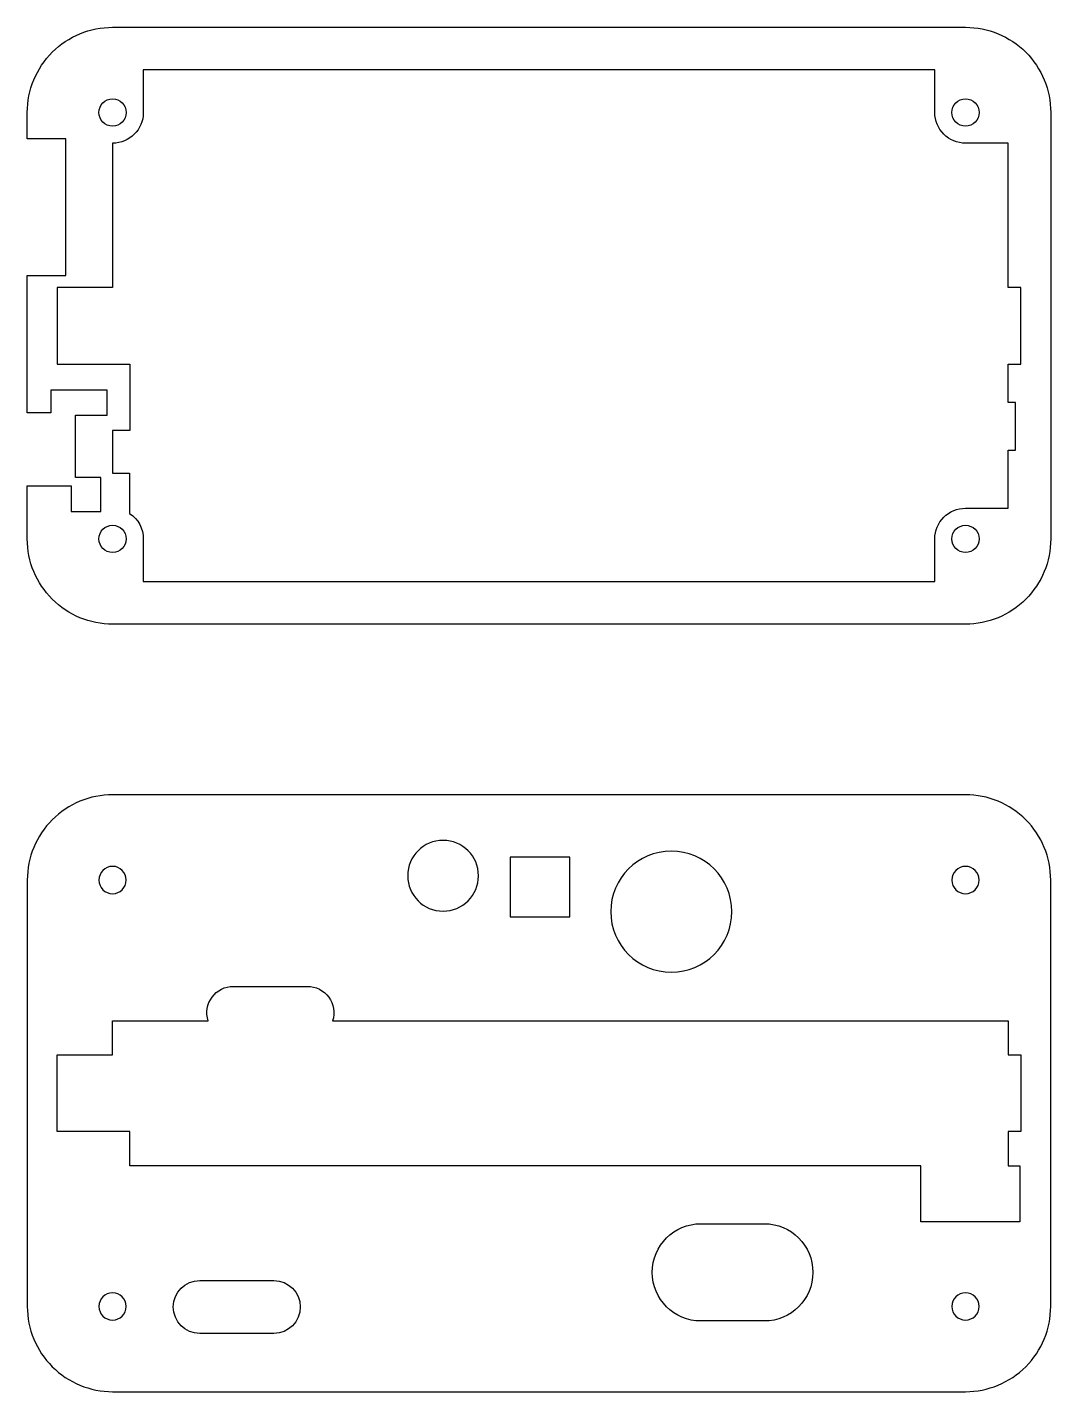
# Model space of a CAD drawing. Header units: millimetres. Extents: x 2 to 270, y 1 to 341.
# Drawn here: x 2 to 122, y 1.1 to 161.1 of the extents above; entities that cross this region are included whole.
import ezdxf

# ---------------------------------------------------------------- set-up
doc = ezdxf.new("R2010")
doc.units = ezdxf.units.MM
doc.header["$MEASUREMENT"] = 0
doc.layers.add('Predefinito', color=18, linetype='Continuous', true_color=0x000000)

msp = doc.modelspace()

# ---------------------------------------------------------------- linework, layer by layer
at = {"layer": 'Predefinito'}
for points in [[(1.99, 132.04), (6.49, 132.04), (6.49, 148.05), (1.99, 148.05), (1.99, 151.15, -0.414214), (11.99, 161.15), (111.99, 161.15, -0.414214), (121.99, 151.15), (121.99, 101.15, -0.414214), (111.99, 91.15), (11.99, 91.15, -0.414214), (1.99, 101.15), (1.99, 107.36), (7.13, 107.36), (7.13, 104.36), (10.63, 104.36), (10.63, 108.36), (7.63, 108.36), (7.63, 115.66), (11.37, 115.66), (11.37, 118.61), (4.73, 118.61), (4.73, 115.93), (1.99, 115.93), (1.99, 132.04)], [(13.99, 108.86), (13.99, 104.14, -0.250492), (15.59, 101.15), (15.59, 96.15), (108.39, 96.15), (108.39, 101.15, -0.414214), (111.99, 104.75), (116.99, 104.75), (116.99, 111.54), (117.85, 111.55), (117.85, 117.15), (116.99, 117.15), (116.99, 121.65), (118.49, 121.65), (118.49, 130.65), (116.99, 130.65), (116.99, 147.55), (111.99, 147.55, -0.414214), (108.39, 151.15), (108.39, 156.15), (15.59, 156.15), (15.59, 151.15, -0.414213), (11.99, 147.55), (11.99, 130.65), (5.49, 130.65), (5.49, 121.65), (14, 121.65), (14, 113.86), (11.99, 113.86), (11.99, 108.86), (13.99, 108.86)], [(1.99, 61.15), (1.99, 11.15, 0.414214), (11.99, 1.15), (111.99, 1.15, 0.414214), (121.99, 11.15), (121.99, 61.15, 0.414214), (111.99, 71.15), (11.99, 71.15, 0.414214), (1.99, 61.15)], [(23.19, 44.65, -0.506364), (26.15, 48.68), (34.83, 48.68, -0.506364), (37.79, 44.65), (116.99, 44.65), (116.99, 40.65), (118.49, 40.65), (118.49, 31.65), (116.99, 31.65), (116.99, 27.65), (118.35, 27.65), (118.35, 21.05), (106.75, 21.05), (106.75, 27.65), (14, 27.65), (14, 31.65), (5.49, 31.65), (5.49, 40.65), (11.99, 40.65), (11.99, 44.65), (23.19, 44.65)], [(88.4, 9.44), (80.97, 9.44, -1), (80.97, 20.85), (88.4, 20.85, -1), (88.4, 9.44)], [(22.21, 7.98, -1), (22.21, 14.19), (30.89, 14.19, -1), (30.89, 7.98), (22.21, 7.98)]]:
    msp.add_lwpolyline(points, format="xyb", dxfattribs=at)
msp.add_lwpolyline([(58.6, 56.82), (65.6, 56.82), (65.6, 63.82), (58.6, 63.82), (58.6, 56.82)], dxfattribs=at)
for centre in [(11.99, 151.15), (111.99, 151.15), (11.99, 101.15), (11.99, 101.15), (111.99, 101.15)]:
    msp.add_circle(centre, 1.6, dxfattribs=at)
at = {"layer": 'Predefinito', "extrusion": (0, 0, -1)}
for centre, radius in [((-50.74, 61.65), 4.15), ((-77.5, 57.44), 7.1), ((-11.99, 61.15), 1.6), ((-111.99, 61.15), 1.6), ((-11.99, 11.15), 1.6), ((-111.99, 11.15), 1.6)]:
    msp.add_circle(centre, radius, dxfattribs=at)

doc.saveas('drawing.dxf')
